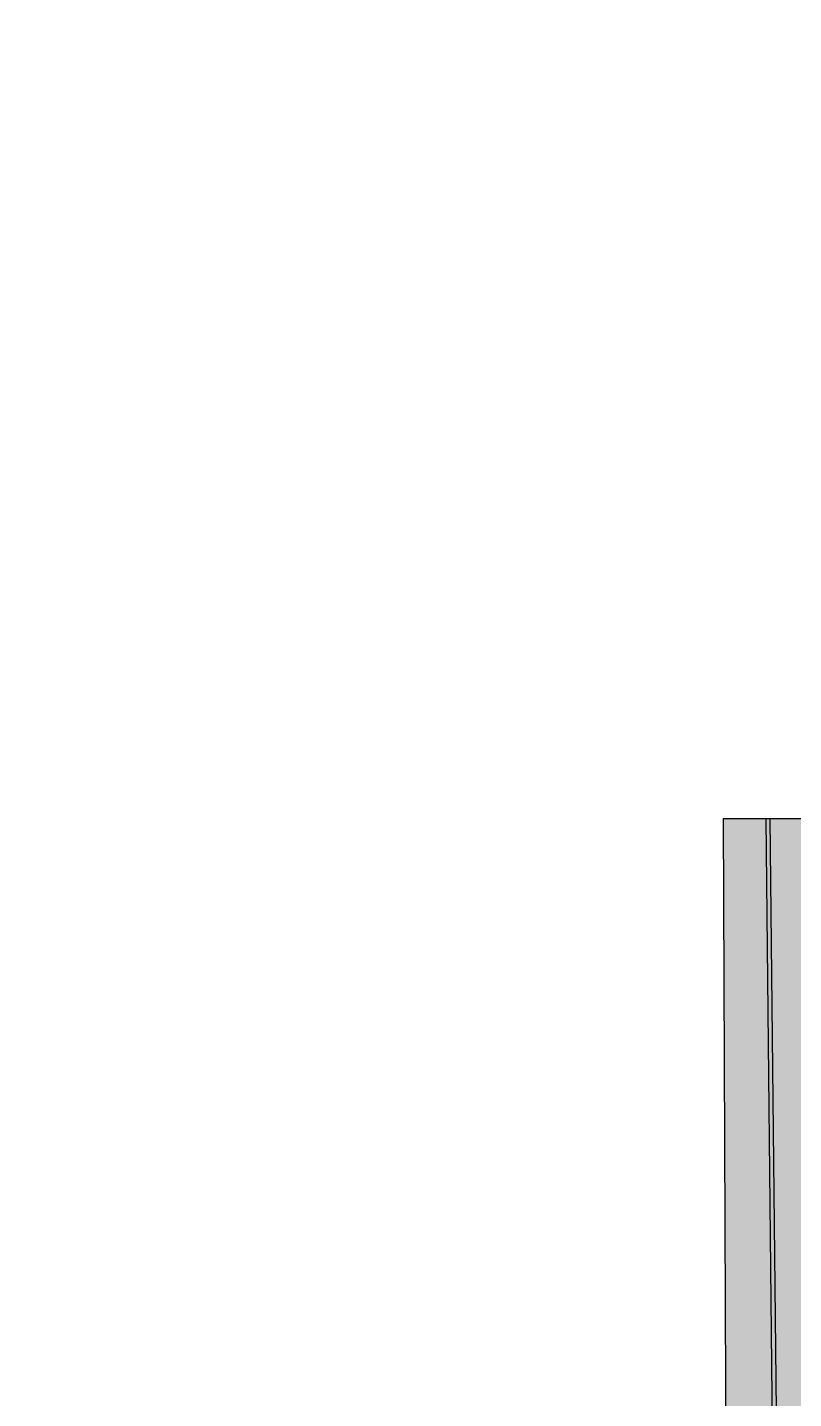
# Model space of a CAD drawing. Header units: inches. Extents: x -634 to 3638, y -6930911 to 5552.
# Drawn here: x 1642 to 1927, y 2343 to 2853 of the extents above; entities that cross this region are included whole.
import ezdxf

# ---------------------------------------------------------------- set-up
doc = ezdxf.new("R2010")
doc.units = ezdxf.units.IN
doc.header["$MEASUREMENT"] = 0
doc.layers.add('ELEV', color=134, linetype='Continuous', lineweight=18)
doc.layers.add('дорога', color=7, linetype='Continuous', true_color=0x737373)

msp = doc.modelspace()

# ---------------------------------------------------------------- hatches: boundary and pattern name
at = {"layer": 'ELEV', "linetype": 'Continuous'}
h = msp.add_hatch(dxfattribs=at)
h.set_pattern_fill('ANSI31', color=256, scale=0.01044, style=0)
h.set_pattern_definition([(45, (1262.311104, 3366.587935), (-0.02343928418428, 0.02343928418428), [])])
edge = h.paths.add_edge_path()
edge.add_ellipse((1445.78234, 3471.96182), major_axis=(0, 6932302.83262), ratio=0.00000001506, start_angle=89.999976115149, end_angle=270.000023884851)
edge.add_line((1445.67794, 3474.85168), (1445.67794, 3528.48347))
edge.add_line((1445.67794, 3528.48347), (1445.88675, 3528.48347))
edge.add_line((1445.88675, 3528.48347), (1445.88675, 3474.85168))
at = {"layer": 'дорога', "true_color": 0x636466}
h = msp.add_hatch(color=251, dxfattribs=at)
h.dxf.hatch_style = 1
h.paths.add_polyline_path([(2388.16199, 2558.76151), (1900.91547, 2558.76151), (1902.62868, 2138.1204), (2321.55774, 2041.40864), (2361.66137, 2215.12663), (2374.93753, 2332.70619)])
at = {"layer": 'дорога', "true_color": 0x58ba48}
h = msp.add_hatch(color=85, dxfattribs=at)
h.dxf.hatch_style = 1
h.paths.add_polyline_path([(1916.74228, 2558.76151), (1900.91547, 2558.76151), (1902.14095, 2257.87014), (1910.21854, 2258.59166, 0.391592956), (1919.7837, 2269.16807)])
at = {"layer": 'дорога', "true_color": 0x939598}
h = msp.add_hatch(color=252, dxfattribs=at)
h.dxf.hatch_style = 1
h.paths.add_polyline_path([(1921.28362, 2269.18436), (1918.24236, 2558.76151), (1916.74228, 2558.76151), (1919.7837, 2269.16807, -0.391592956), (1910.21854, 2258.59166), (1902.14095, 2257.87014), (1902.14709, 2256.36472), (1910.352, 2257.09761, 0.391579164)])

# ---------------------------------------------------------------- linework, layer by layer
at = {"color": 7}
msp.add_lwpolyline([(1902.62868, 2138.1204), (2321.55774, 2041.40864), (2361.66137, 2215.12663), (2374.93753, 2332.70619), (2388.16199, 2558.76151), (1900.91547, 2558.76151)], close=True, dxfattribs=at)
at = {"layer": 'дорога'}
msp.add_line((1916.74244, 2558.74576), (1919.78387, 2269.15198), dxfattribs=at)
msp.add_lwpolyline([(1918.24236, 2558.76151), (1921.28379, 2269.16773, -0.39117971), (1910.352, 2257.09761), (1902.14709, 2256.36472)], format="xyb", dxfattribs=at)

doc.saveas('drawing.dxf')
